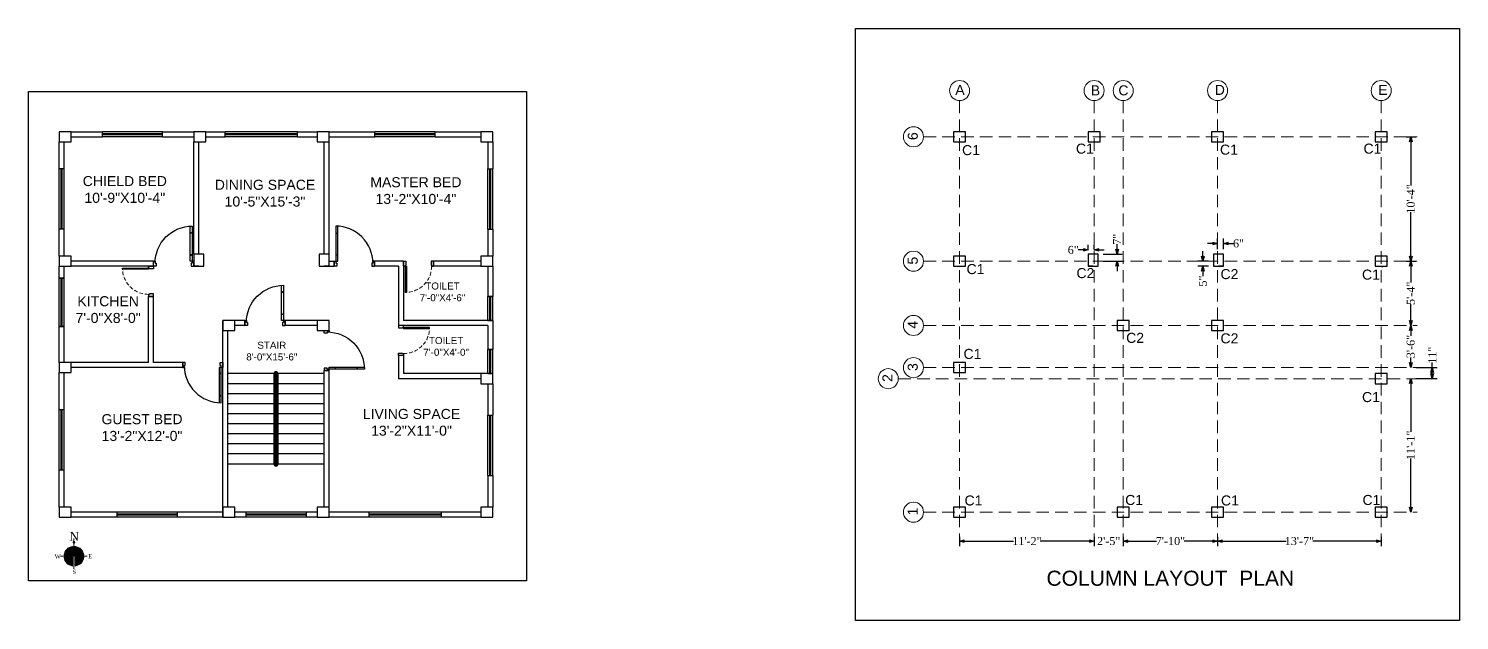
# Model space of a CAD drawing. Header units: inches. Extents: x -163735 to 106394, y -4543 to 35159.
# Drawn here: x -55865 to -54440, y 7186 to 7775 of the extents above; entities that cross this region are included whole.
import ezdxf
from ezdxf.enums import TextEntityAlignment as Align

# ---------------------------------------------------------------- set-up
doc = ezdxf.new("R2010")
doc.units = ezdxf.units.IN
doc.header["$MEASUREMENT"] = 0
doc.linetypes.add('DASHED2', pattern=[0.375, 0.25, -0.125])
doc.linetypes.add('HIDDEN', pattern=[0.375, 0.25, -0.125])
for name, color, linetype, lineweight in [('A-illustr-FURNITURE', 34, 'Continuous', 0), ('COLUM', 1, 'Continuous', 0), ('NORTH_DER', 7, 'Continuous', 5), ('wall', 7, 'Continuous', 15), ('wall hatch', 7, 'Continuous', 9)]:
    doc.layers.add(name, color=color, linetype=linetype, lineweight=lineweight)
doc.layers.add('door', color=210, linetype='Continuous')
doc.styles.get("Standard").update_dxf_attribs({"font": 'times.ttf'})
doc.styles.add('style1', font='swissbo.ttf')
doc.styles.add('style4', font='times.ttf')
doc.dimstyles.new('FEET', dxfattribs={"dimtxt": 8, "dimasz": 5, "dimexe": 5, "dimexo": 5, "dimgap": 0.09, "dimtad": 0, "dimdec": 0, "dimzin": 0, "dimdsep": 46, "dimlunit": 4, "dimtxsty": 'Standard', "dimblk": 'OPEN30', "dimcen": 0.09, "dimadec": 0, "dimazin": 0, "dimtfac": 1, "dimtdec": 0, "dimtofl": 0, "dimtmove": 0, "dimatfit": 3, "dimfxl": 0.18, "dimtolj": 1, "dimtzin": 0, "dimarcsym": 0})

# ---------------------------------------------------------------- blocks, each defined once
blk = doc.blocks.new('Door-26')
at = {"layer": 'door'}
for points in [[(-4, 27.5), (-4, 28), (-5, 28), (-5, 30), (0, 30), (0, 27.5)], [(-5, 3), (-31, 3), (-31, 2), (-5, 2)], [(-4, 2.5), (-4, 2), (-5, 2), (-5, 0), (0, 0), (0, 2.5)]]:
    blk.add_lwpolyline(points, close=True, dxfattribs=at)
at = {"layer": 'door', "linetype": 'DASHED2', "lineweight": 9, "ltscale": 15}
blk.add_arc((-5, 2), 26, 90, 180, dxfattribs=at)
blk = doc.blocks.new('D540')
at = {"layer": 'door', "linetype": 'Continuous'}
for p, q in [((1.5, 33.4), (2.2, 33.4)), ((2.2, 33.4), (2.2, 32.9)), ((2.2, 32.9), (2.8, 32.9)), ((2.8, 32.9), (2.8, 33.4)), ((2.8, 33.4), (3.5, 33.4)), ((1.5, 10.8), (2.2, 10.8)), ((2.2, 11.3), (2.8, 11.3)), ((2.2, 10.8), (2.2, 11.3)), ((2.8, 11.3), (2.8, 10.8)), ((2.8, 10.8), (3.5, 10.8))]:
    blk.add_line(p, q, dxfattribs=at)
at = {"layer": 'door'}
blk.add_lwpolyline([(38.5, 3, 0.414214), (1.5, 40), (1.5, 5), (3.5, 5), (3.5, 39.9)], format="xyb", dxfattribs=at)
for points in [[(2.5, 3), (2.5, 0), (0, 0), (0, 5), (1.5, 5), (1.5, 3)], [(37.5, 3), (37.5, 0), (40, 0), (40, 5), (38.5, 5), (38.5, 3)]]:
    blk.add_lwpolyline(points, close=True, dxfattribs=at)
blk = doc.blocks.new('NORTH')
at = {"layer": 'NORTH_DER'}
h = blk.add_hatch(color=1, dxfattribs=at)
edge = h.paths.add_edge_path()
edge.add_line((-19110.7, 11.1), (-19110.7, -4.2))
edge.add_line((-19110.7, -4.2), (-19108.6, -4.2))
edge.add_line((-19108.6, -4.2), (-19108.6, 11.1))
edge.add_arc((-19109.7, -13), 24.1, 87.4875, 92.5125)
h = blk.add_hatch(color=1, dxfattribs=at)
h.paths.add_polyline_path([(-19109.7, -10.1), (-19102.7, -10.1), (-19108.6, -4.2), (-19109.7, -4.2)])
h.paths.add_polyline_path([(-19116.6, -10.1), (-19109.7, -10.1), (-19109.7, -4.2), (-19110.7, -4.2)])
for p, q in [((-19127.7, 1.6), (-19127.7, -8.7)), ((-19126, 3.8), (-19126, -8.7)), ((-19124.3, 5.5), (-19124.3, -8.7)), ((-19122.6, 6.9), (-19122.6, -8.7)), ((-19120.9, 8.1), (-19120.9, -8.7)), ((-19119.2, 9), (-19119.2, -8.7)), ((-19117.5, 9.7), (-19117.5, -7.6)), ((-19115.7, 10.3), (-19115.7, -5.9)), ((-19114, 10.7), (-19114, -4.2)), ((-19112.9, 10.9), (-19112.7, 10.9)), ((-19106.6, 10.9), (-19106.4, 10.9)), ((-19105.5, 10.7), (-19105.5, -4)), ((-19103.8, 10.3), (-19103.8, -5.7)), ((-19102.1, 9.8), (-19102.1, -7.4)), ((-19100.3, 9.1), (-19100.3, -8.7)), ((-19098.6, 8.2), (-19098.6, -8.7)), ((-19096.9, 7.1), (-19096.9, -8.7)), ((-19095.2, 5.7), (-19095.2, -8.7)), ((-19093.5, 4), (-19093.5, -8.7)), ((-19091.8, 1.9), (-19091.8, -8.7)), ((-19112.7, -12.8), (-19131.5, -12.8)), ((-19131.5, -12.8), (-19131.5, -12.8)), ((-19131.2, -6.5), (-19131.2, -8.7)), ((-19131.2, -12.8), (-19131.2, -15)), ((-19129.4, -1.3), (-19129.4, -8.7)), ((-19129.4, -12.8), (-19129.4, -20.2)), ((-19127.7, -12.8), (-19127.7, -23.2)), ((-19126, -12.8), (-19126, -25.3)), ((-19124.3, -12.8), (-19124.3, -27.1)), ((-19122.6, -12.8), (-19122.6, -28.5)), ((-19120.9, -12.8), (-19120.9, -29.6)), ((-19119.2, -12.8), (-19119.2, -30.5)), ((-19117.5, -12.8), (-19117.5, -31.2)), ((-19115.7, -12.8), (-19115.7, -31.8)), ((-19114, -12.8), (-19114, -32.2)), ((-19112.7, -32.5), (-19112.7, -12.8)), ((-19106.6, -12.8), (-19087.8, -12.8)), ((-19106.6, -32.5), (-19106.6, -12.8)), ((-19105.3, -12.8), (-19105.3, -32.2)), ((-19103.6, -12.8), (-19103.6, -31.8)), ((-19101.8, -12.8), (-19101.8, -31.2)), ((-19100.1, -12.8), (-19100.1, -30.5)), ((-19098.4, -12.8), (-19098.4, -29.6)), ((-19096.7, -12.8), (-19096.7, -28.5)), ((-19095, -12.8), (-19095, -27.1)), ((-19093.3, -12.8), (-19093.3, -25.3)), ((-19091.6, -12.8), (-19091.6, -23.2)), ((-19090.1, -0.9), (-19090.1, -8.7)), ((-19089.9, -12.8), (-19089.9, -20.2)), ((-19088.4, -5.6), (-19088.4, -8.7)), ((-19088.2, -12.8), (-19088.2, -15)), ((-19087.8, -12.8), (-19087.8, -12.8)), ((-19112.7, -32.5), (-19112.7, -32.5)), ((-19106.6, -32.5), (-19106.6, -32.5))]:
    blk.add_line(p, q, dxfattribs=at)
at = {"layer": 'NORTH_DER', "color": 1}
for p, q in [((-19110.7, -4.2), (-19116.6, -10.1)), ((-19102.7, -10.1), (-19116.6, -10.1)), ((-19108.6, -4.2), (-19102.7, -10.1))]:
    blk.add_line(p, q, dxfattribs=at)
at = {"layer": 'NORTH_DER'}
for points in [[(-19112.7, -2.8), (-19118.5, -8.7), (-19131.5, -8.7), (-19131.5, -8.7, -0.347379), (-19112.7, 10.9), (-19112.7, 10.9)], [(-19106.6, 10.9), (-19106.6, 10.9), (-19106.6, -2.8), (-19100.8, -8.7), (-19087.8, -8.7), (-19087.8, -8.7, 0.347379)]]:
    blk.add_lwpolyline(points, format="xyb", close=True, dxfattribs=at)
at = {"layer": 'NORTH_DER', "color": 1, "const_width": 2.96}
blk.add_lwpolyline([(-19111.1, 19.9, 1), (-19108.2, 19.9, 1)], format="xyb", close=True, dxfattribs=at)
at = {"layer": 'NORTH_DER', "color": 1}
blk.add_lwpolyline([(-19110.7, 11.1), (-19110.7, 11.1), (-19110.7, -4.2), (-19108.6, -4.2), (-19108.6, 11.1, 0.021929)], format="xyb", close=True, dxfattribs=at)
at = {"layer": 'NORTH_DER'}
for points in [[(-19109.7, 28.3), (-19109.7, -38.8)], [(-19139.2, -10.8), (-19080.6, -10.8)], [(-19120.6, -10.8), (-19131.6, -10.8)], [(-19105.2, -10.8), (-19098.7, -10.8)]]:
    blk.add_lwpolyline(points, dxfattribs=at)
for start, end in [(185.4231, 262.0478), (277.9522, 354.5769)]:
    blk.add_arc((-19109.7, -10.8), 21.9, start, end, dxfattribs=at)
at = {"layer": 'NORTH_DER', "style": 'style4'}
for s, height, p in [('N', 19.3, (-19109, 33.3)), ('W', 9.35, (-19145.4, -11.6)), ('E', 9.35, (-19073.5, -10.7)), ('S', 9.35, (-19108.9, -45.5))]:
    blk.add_text(s, height=height, dxfattribs=at).set_placement(p, align=Align.MIDDLE_CENTER)
blk = doc.blocks.new('_Open30')
at = {"color": 0, "linetype": 'ByBlock', "lineweight": -2}
for p, q in [((-1, 0.27), (0, 0)), ((0, 0), (-1, -0.27)), ((0, 0), (-1, 0))]:
    blk.add_line(p, q, dxfattribs=at)
blk = doc.blocks.new('*D428')
at = {"layer": 'Defpoints', "color": 0, "lineweight": 30}
for p in [(-54937.4, 7273.8), (-54803.4, 7273.8), (-54803.4, 7264.5)]:
    blk.add_point(p, dxfattribs=at)
at = {"layer": 'wall', "color": 0, "lineweight": -2}
for p, q in [((-54937.4, 7268.8), (-54937.4, 7259.5)), ((-54932.4, 7264.5), (-54883.7, 7264.5)), ((-54808.4, 7264.5), (-54857.1, 7264.5)), ((-54803.4, 7268.8), (-54803.4, 7259.5))]:
    blk.add_line(p, q, dxfattribs=at)
at = {"layer": 'wall', "color": 0, "lineweight": -2, "xscale": 5, "yscale": 5, "zscale": 5, "rotation": 180}
blk.add_blockref('_Open30', (-54937.4, 7264.5), dxfattribs=at)
at = {"layer": 'wall', "color": 0, "lineweight": -2, "xscale": 5, "yscale": 5, "zscale": 5}
blk.add_blockref('_Open30', (-54803.4, 7264.5), dxfattribs=at)
at = {"layer": 'wall', "color": 0, "lineweight": 25, "insert": (-54870.4, 7264.5), "char_height": 8, "attachment_point": 5}
blk.add_mtext('\\A1;11\'-2"', dxfattribs=at)
blk = doc.blocks.new('*D429')
at = {"layer": 'Defpoints', "color": 0, "lineweight": 30}
for p in [(-54803.4, 7273.8), (-54774.4, 7273.8), (-54774.4, 7264.5)]:
    blk.add_point(p, dxfattribs=at)
at = {"layer": 'wall', "color": 0, "lineweight": -2}
for p, q in [((-54808.4, 7264.5), (-54813.4, 7264.5)), ((-54803.4, 7268.8), (-54803.4, 7259.5)), ((-54774.4, 7268.8), (-54774.4, 7259.5)), ((-54769.4, 7264.5), (-54764.4, 7264.5))]:
    blk.add_line(p, q, dxfattribs=at)
at = {"layer": 'wall', "color": 0, "lineweight": -2, "xscale": 5, "yscale": 5, "zscale": 5}
blk.add_blockref('_Open30', (-54803.4, 7264.5), dxfattribs=at)
at = {"layer": 'wall', "color": 0, "lineweight": -2, "xscale": 5, "yscale": 5, "zscale": 5, "rotation": 180}
blk.add_blockref('_Open30', (-54774.4, 7264.5), dxfattribs=at)
at = {"layer": 'wall', "color": 0, "lineweight": 25, "insert": (-54788.9, 7264.5), "char_height": 8, "attachment_point": 5}
blk.add_mtext('\\A1;2\'-5"', dxfattribs=at)
blk = doc.blocks.new('*D430')
at = {"layer": 'Defpoints', "color": 0, "lineweight": 30}
for p in [(-54774.4, 7273.8), (-54680.4, 7273.8), (-54680.4, 7264.5)]:
    blk.add_point(p, dxfattribs=at)
at = {"layer": 'wall', "color": 0, "lineweight": -2}
for p, q in [((-54774.4, 7268.8), (-54774.4, 7259.5)), ((-54769.4, 7264.5), (-54741.2, 7264.5)), ((-54685.4, 7264.5), (-54713.6, 7264.5)), ((-54680.4, 7268.8), (-54680.4, 7259.5))]:
    blk.add_line(p, q, dxfattribs=at)
at = {"layer": 'wall', "color": 0, "lineweight": -2, "xscale": 5, "yscale": 5, "zscale": 5, "rotation": 180}
blk.add_blockref('_Open30', (-54774.4, 7264.5), dxfattribs=at)
at = {"layer": 'wall', "color": 0, "lineweight": -2, "xscale": 5, "yscale": 5, "zscale": 5}
blk.add_blockref('_Open30', (-54680.4, 7264.5), dxfattribs=at)
at = {"layer": 'wall', "color": 0, "lineweight": 25, "insert": (-54727.4, 7264.5), "char_height": 8, "attachment_point": 5}
blk.add_mtext('\\A1;7\'-10"', dxfattribs=at)
blk = doc.blocks.new('*D431')
at = {"layer": 'Defpoints', "color": 0, "lineweight": 30}
for p in [(-54680.4, 7273.8), (-54517.4, 7273.8), (-54517.4, 7264.5)]:
    blk.add_point(p, dxfattribs=at)
at = {"layer": 'wall', "color": 0, "lineweight": -2}
for p, q in [((-54680.4, 7268.8), (-54680.4, 7259.5)), ((-54675.4, 7264.5), (-54612.2, 7264.5)), ((-54522.4, 7264.5), (-54585.6, 7264.5)), ((-54517.4, 7268.8), (-54517.4, 7259.5))]:
    blk.add_line(p, q, dxfattribs=at)
at = {"layer": 'wall', "color": 0, "lineweight": -2, "xscale": 5, "yscale": 5, "zscale": 5, "rotation": 180}
blk.add_blockref('_Open30', (-54680.4, 7264.5), dxfattribs=at)
at = {"layer": 'wall', "color": 0, "lineweight": -2, "xscale": 5, "yscale": 5, "zscale": 5}
blk.add_blockref('_Open30', (-54517.4, 7264.5), dxfattribs=at)
at = {"layer": 'wall', "color": 0, "lineweight": 25, "insert": (-54598.9, 7264.5), "char_height": 8, "attachment_point": 5}
blk.add_mtext('\\A1;13\'-7"', dxfattribs=at)
blk = doc.blocks.new('*D432')
at = {"layer": 'Defpoints', "color": 0, "lineweight": 30}
for p in [(-54497.4, 7667.3), (-54497.4, 7543.3), (-54488, 7543.3)]:
    blk.add_point(p, dxfattribs=at)
at = {"layer": 'wall', "color": 0, "lineweight": -2}
for p, q in [((-54492.4, 7667.3), (-54483, 7667.3)), ((-54488, 7662.3), (-54488, 7618.6)), ((-54488, 7548.3), (-54488, 7592)), ((-54492.4, 7543.3), (-54483, 7543.3))]:
    blk.add_line(p, q, dxfattribs=at)
at = {"layer": 'wall', "color": 0, "lineweight": -2, "xscale": 5, "yscale": 5, "zscale": 5}
for p, rotation in [((-54488, 7667.3), 90), ((-54488, 7543.3), 270)]:
    blk.add_blockref('_Open30', p, dxfattribs=dict(at, rotation=rotation))
at = {"layer": 'wall', "color": 0, "lineweight": 25, "insert": (-54488, 7605.3), "char_height": 8, "attachment_point": 5, "rotation": 90}
blk.add_mtext('\\A1;10\'-4"', dxfattribs=at)
blk = doc.blocks.new('*D433')
at = {"layer": 'Defpoints', "color": 0, "lineweight": 30}
for p in [(-54497.4, 7543.3), (-54488, 7479.3), (-54488, 7479.3)]:
    blk.add_point(p, dxfattribs=at)
at = {"layer": 'wall', "color": 0, "lineweight": -2}
for p, q in [((-54492.4, 7543.3), (-54483, 7543.3)), ((-54488, 7538.3), (-54488, 7522)), ((-54488, 7484.3), (-54488, 7500.5))]:
    blk.add_line(p, q, dxfattribs=at)
at = {"layer": 'wall', "color": 0, "lineweight": -2, "xscale": 5, "yscale": 5, "zscale": 5}
for p, rotation in [((-54488, 7543.3), 90), ((-54488, 7479.3), 270)]:
    blk.add_blockref('_Open30', p, dxfattribs=dict(at, rotation=rotation))
at = {"layer": 'wall', "color": 0, "lineweight": 25, "insert": (-54488, 7511.3), "char_height": 8, "attachment_point": 5, "rotation": 90}
blk.add_mtext('\\A1;5\'-4"', dxfattribs=at)
blk = doc.blocks.new('*D434')
at = {"layer": 'Defpoints', "color": 0, "lineweight": 30}
for p in [(-54488, 7479.3), (-54488, 7437.3), (-54488, 7437.3)]:
    blk.add_point(p, dxfattribs=at)
at = {"layer": 'wall', "color": 0, "lineweight": -2}
for p, q in [((-54488, 7474.3), (-54488, 7469.1)), ((-54488, 7442.3), (-54488, 7447.5))]:
    blk.add_line(p, q, dxfattribs=at)
at = {"layer": 'wall', "color": 0, "lineweight": -2, "xscale": 5, "yscale": 5, "zscale": 5}
for p, rotation in [((-54488, 7479.3), 90), ((-54488, 7437.3), 270)]:
    blk.add_blockref('_Open30', p, dxfattribs=dict(at, rotation=rotation))
at = {"layer": 'wall', "color": 0, "lineweight": 25, "insert": (-54488, 7458.3), "char_height": 8, "attachment_point": 5, "rotation": 90}
blk.add_mtext('\\A1;3\'-6"', dxfattribs=at)
blk = doc.blocks.new('*D435')
at = {"layer": 'Defpoints', "color": 0, "lineweight": 30}
for p in [(-54488, 7426.5), (-54488, 7293.3), (-54488, 7293.3)]:
    blk.add_point(p, dxfattribs=at)
at = {"layer": 'wall', "color": 0, "lineweight": -2}
for p, q in [((-54488, 7421.5), (-54488, 7373.2)), ((-54488, 7298.3), (-54488, 7346.6))]:
    blk.add_line(p, q, dxfattribs=at)
at = {"layer": 'wall', "color": 0, "lineweight": -2, "xscale": 5, "yscale": 5, "zscale": 5}
for p, rotation in [((-54488, 7426.5), 90), ((-54488, 7293.3), 270)]:
    blk.add_blockref('_Open30', p, dxfattribs=dict(at, rotation=rotation))
at = {"layer": 'wall', "color": 0, "lineweight": 25, "insert": (-54488, 7359.9), "char_height": 8, "attachment_point": 5, "rotation": 90}
blk.add_mtext('\\A1;11\'-1"', dxfattribs=at)
blk = doc.blocks.new('*D436')
at = {"layer": 'Defpoints', "color": 0, "lineweight": 30}
for p in [(-54488, 7437.3), (-54466.5, 7437.3), (-54487.9, 7426.3)]:
    blk.add_point(p, dxfattribs=at)
at = {"layer": 'wall', "color": 0, "lineweight": -2}
for p, q in [((-54466.5, 7437.3), (-54466.5, 7442.3)), ((-54483, 7437.3), (-54461.5, 7437.3)), ((-54466.5, 7431.3), (-54466.5, 7432.3)), ((-54482.9, 7426.3), (-54461.5, 7426.3))]:
    blk.add_line(p, q, dxfattribs=at)
at = {"layer": 'wall', "color": 0, "lineweight": -2, "xscale": 5, "yscale": 5, "zscale": 5}
for p, rotation in [((-54466.5, 7437.3), 90), ((-54466.5, 7426.3), 270)]:
    blk.add_blockref('_Open30', p, dxfattribs=dict(at, rotation=rotation))
at = {"layer": 'wall', "color": 0, "lineweight": 25, "insert": (-54466.5, 7449.6), "char_height": 8, "attachment_point": 5, "rotation": 90}
blk.add_mtext('\\A1;11"', dxfattribs=at)
blk = doc.blocks.new('*D437')
at = {"layer": 'Defpoints', "color": 0, "lineweight": 30}
for p in [(-54809.4, 7554.5), (-54809.4, 7550.3), (-54803.4, 7550.3)]:
    blk.add_point(p, dxfattribs=at)
at = {"layer": 'wall', "color": 0, "lineweight": -2}
for p, q in [((-54809.4, 7555.3), (-54809.4, 7559.5)), ((-54803.4, 7555.3), (-54803.4, 7559.5)), ((-54814.4, 7554.5), (-54819.4, 7554.5)), ((-54798.4, 7554.5), (-54793.4, 7554.5))]:
    blk.add_line(p, q, dxfattribs=at)
at = {"layer": 'wall', "color": 0, "lineweight": -2, "xscale": 5, "yscale": 5, "zscale": 5}
blk.add_blockref('_Open30', (-54809.4, 7554.5), dxfattribs=at)
at = {"layer": 'wall', "color": 0, "lineweight": -2, "xscale": 5, "yscale": 5, "zscale": 5, "rotation": 180}
blk.add_blockref('_Open30', (-54803.4, 7554.5), dxfattribs=at)
at = {"layer": 'wall', "color": 0, "lineweight": 25, "insert": (-54824.2, 7554.5), "char_height": 8, "attachment_point": 5}
blk.add_mtext('\\A1;6"', dxfattribs=at)
blk = doc.blocks.new('*D438')
at = {"layer": 'Defpoints', "color": 0, "lineweight": 30}
for p in [(-54799.4, 7550.3), (-54799.4, 7543.3), (-54780.5, 7550.3)]:
    blk.add_point(p, dxfattribs=at)
at = {"layer": 'wall', "color": 0, "lineweight": -2}
for p, q in [((-54780.5, 7555.3), (-54780.5, 7560.3)), ((-54794.4, 7550.3), (-54775.5, 7550.3)), ((-54794.4, 7543.3), (-54775.5, 7543.3)), ((-54780.5, 7538.3), (-54780.5, 7533.3))]:
    blk.add_line(p, q, dxfattribs=at)
at = {"layer": 'wall', "color": 0, "lineweight": -2, "xscale": 5, "yscale": 5, "zscale": 5}
for p, rotation in [((-54780.5, 7550.3), 270), ((-54780.5, 7543.3), 90)]:
    blk.add_blockref('_Open30', p, dxfattribs=dict(at, rotation=rotation))
at = {"layer": 'wall', "color": 0, "lineweight": 25, "insert": (-54780.5, 7565.1), "char_height": 8, "attachment_point": 5, "rotation": 90}
blk.add_mtext('\\A1;7"', dxfattribs=at)
blk = doc.blocks.new('*D439')
at = {"layer": 'Defpoints', "color": 0, "lineweight": 30}
for p in [(-54674.4, 7561), (-54680.4, 7550.3), (-54674.4, 7550.3)]:
    blk.add_point(p, dxfattribs=at)
at = {"layer": 'wall', "color": 0, "lineweight": -2}
for p, q in [((-54685.4, 7561), (-54690.4, 7561)), ((-54680.4, 7555.3), (-54680.4, 7566)), ((-54674.4, 7555.3), (-54674.4, 7566)), ((-54669.4, 7561), (-54664.4, 7561))]:
    blk.add_line(p, q, dxfattribs=at)
at = {"layer": 'wall', "color": 0, "lineweight": -2, "xscale": 5, "yscale": 5, "zscale": 5}
blk.add_blockref('_Open30', (-54680.4, 7561), dxfattribs=at)
at = {"layer": 'wall', "color": 0, "lineweight": -2, "xscale": 5, "yscale": 5, "zscale": 5, "rotation": 180}
blk.add_blockref('_Open30', (-54674.4, 7561), dxfattribs=at)
at = {"layer": 'wall', "color": 0, "lineweight": 30, "insert": (-54659.6, 7561), "char_height": 8, "attachment_point": 5}
blk.add_mtext('\\A1;6"', dxfattribs=at)
blk = doc.blocks.new('*D440')
at = {"layer": 'Defpoints', "color": 0, "lineweight": 30}
for p in [(-54684.4, 7543.3), (-54695, 7538.3), (-54684.4, 7538.3)]:
    blk.add_point(p, dxfattribs=at)
at = {"layer": 'wall', "color": 0, "lineweight": -2}
for p, q in [((-54689.4, 7543.3), (-54700, 7543.3)), ((-54695, 7548.3), (-54695, 7553.3)), ((-54689.4, 7538.3), (-54700, 7538.3)), ((-54695, 7533.3), (-54695, 7528.3))]:
    blk.add_line(p, q, dxfattribs=at)
at = {"layer": 'wall', "color": 0, "lineweight": -2, "xscale": 5, "yscale": 5, "zscale": 5}
for p, rotation in [((-54695, 7543.3), 270), ((-54695, 7538.3), 90)]:
    blk.add_blockref('_Open30', p, dxfattribs=dict(at, rotation=rotation))
at = {"layer": 'wall', "color": 0, "lineweight": 30, "insert": (-54695, 7523.5), "char_height": 8, "attachment_point": 5, "rotation": 90}
blk.add_mtext('\\A1;5"', dxfattribs=at)

msp = doc.modelspace()

# ---------------------------------------------------------------- linework, layer by layer
for p, q in [((-55822.51, 7672.28), (-55791.51, 7672.28)), ((-55791.51, 7667.28), (-55791.51, 7672.28)), ((-55731.51, 7672.28), (-55700.51, 7672.28)), ((-55731.51, 7667.28), (-55731.51, 7672.28)), ((-55688.51, 7672.28), (-55669.01, 7672.28)), ((-55669.01, 7667.28), (-55669.01, 7672.28)), ((-55597.01, 7672.28), (-55577.51, 7672.28)), ((-55597.01, 7667.28), (-55597.01, 7672.28)), ((-55565.51, 7672.28), (-55520.01, 7672.28)), ((-55520.01, 7667.28), (-55520.01, 7672.28)), ((-55460.01, 7672.28), (-55414.51, 7672.28)), ((-55460.01, 7667.28), (-55460.01, 7672.28)), ((-55834.51, 7635.28), (-55834.51, 7662.28)), ((-55829.51, 7635.28), (-55829.51, 7662.28)), ((-55822.51, 7667.28), (-55791.51, 7667.28)), ((-55731.51, 7667.28), (-55700.51, 7667.28)), ((-55700.51, 7550.28), (-55700.51, 7662.28)), ((-55695.51, 7550.28), (-55695.51, 7662.28)), ((-55688.51, 7667.28), (-55669.01, 7667.28)), ((-55597.01, 7667.28), (-55577.51, 7667.28)), ((-55570.51, 7550.28), (-55570.51, 7662.28)), ((-55565.51, 7667.28), (-55520.01, 7667.28)), ((-55565.51, 7550.28), (-55565.51, 7662.28)), ((-55460.01, 7667.28), (-55414.51, 7667.28)), ((-55407.51, 7662.28), (-55407.51, 7635.28)), ((-55407.51, 7662.28), (-55407.51, 7635.28)), ((-55407.51, 7662.28), (-55407.51, 7635.28)), ((-55402.51, 7662.28), (-55402.51, 7635.28)), ((-55829.51, 7635.28), (-55834.51, 7635.28)), ((-55407.51, 7635.28), (-55402.51, 7635.28)), ((-55834.51, 7548.28), (-55834.51, 7575.28)), ((-55829.51, 7575.28), (-55834.51, 7575.28)), ((-55829.51, 7548.28), (-55829.51, 7575.28)), ((-55407.51, 7575.28), (-55407.51, 7548.28)), ((-55407.51, 7575.28), (-55407.51, 7548.28)), ((-55407.51, 7575.28), (-55407.51, 7548.28)), ((-55407.51, 7575.28), (-55402.51, 7575.28)), ((-55402.51, 7575.28), (-55402.51, 7548.28)), ((-55740.51, 7543.28), (-55822.51, 7543.28)), ((-55740.51, 7538.28), (-55740.51, 7543.28)), ((-55565.51, 7543.28), (-55560.51, 7543.28)), ((-55560.51, 7543.28), (-55560.51, 7538.28)), ((-55491.51, 7543.28), (-55520.57, 7543.28)), ((-55520.51, 7543.28), (-55520.51, 7538.28)), ((-55491.51, 7543.28), (-55491.51, 7484.28)), ((-55414.51, 7543.28), (-55461.51, 7543.28)), ((-55461.51, 7543.28), (-55461.51, 7538.28)), ((-55834.51, 7526.28), (-55834.51, 7538.28)), ((-55829.51, 7526.28), (-55829.51, 7538.28)), ((-55740.51, 7538.28), (-55822.51, 7538.28)), ((-55695.51, 7538.28), (-55700.51, 7538.28)), ((-55565.51, 7538.28), (-55570.51, 7538.28)), ((-55565.51, 7538.28), (-55560.51, 7538.28)), ((-55496.51, 7538.28), (-55520.51, 7538.28)), ((-55496.51, 7538.28), (-55496.51, 7479.28)), ((-55414.51, 7538.28), (-55461.51, 7538.28)), ((-55407.51, 7538.28), (-55407.51, 7537.28)), ((-55407.51, 7538.28), (-55407.51, 7508.28)), ((-55407.51, 7538.28), (-55407.51, 7537.28)), ((-55407.51, 7538.28), (-55407.51, 7508.28)), ((-55407.51, 7538.28), (-55407.51, 7537.28)), ((-55407.51, 7538.28), (-55407.51, 7508.28)), ((-55402.51, 7538.28), (-55402.51, 7508.28)), ((-54804.42, 7538.28), (-54809.42, 7538.28)), ((-54674.42, 7538.28), (-54679.42, 7538.28)), ((-54516.42, 7538.28), (-54516.42, 7537.28)), ((-54516.42, 7538.28), (-54516.42, 7537.28)), ((-54516.42, 7538.28), (-54516.42, 7537.28)), ((-55829.51, 7526.28), (-55834.51, 7526.28)), ((-55740.51, 7508.28), (-55745.51, 7508.28)), ((-55745.51, 7442.28), (-55745.51, 7508.28)), ((-55740.51, 7442.28), (-55740.51, 7508.28)), ((-55402.51, 7508.28), (-55407.51, 7508.28)), ((-55671.51, 7288.28), (-55671.51, 7484.28)), ((-55649.51, 7484.28), (-55659.51, 7484.28)), ((-55649.51, 7484.28), (-55649.51, 7479.28)), ((-55577.51, 7484.28), (-55609.51, 7484.28)), ((-55609.51, 7484.28), (-55609.51, 7479.28)), ((-55565.51, 7479.28), (-55565.51, 7484.28)), ((-55402.51, 7484.28), (-55491.51, 7484.28)), ((-55402.51, 7484.28), (-55402.51, 7455.28)), ((-54674.42, 7479.28), (-54674.42, 7484.28)), ((-55834.51, 7442.28), (-55834.51, 7478.28)), ((-55829.51, 7478.28), (-55834.51, 7478.28)), ((-55829.51, 7442.28), (-55829.51, 7478.28)), ((-55666.51, 7298.28), (-55666.51, 7474.28)), ((-55649.51, 7479.28), (-55659.51, 7479.28)), ((-55577.51, 7479.28), (-55609.51, 7479.28)), ((-55407.51, 7479.28), (-55496.51, 7479.28)), ((-55407.51, 7479.28), (-55407.51, 7455.28)), ((-55407.51, 7479.28), (-55407.51, 7455.28)), ((-55745.51, 7442.28), (-55822.51, 7442.28)), ((-55711.51, 7442.28), (-55740.51, 7442.28)), ((-55711.51, 7437.28), (-55711.51, 7442.28)), ((-55491.51, 7449.28), (-55496.51, 7449.28)), ((-55496.51, 7449.28), (-55496.51, 7426.28)), ((-55491.51, 7449.28), (-55491.51, 7431.28)), ((-55402.51, 7455.28), (-55407.51, 7455.28)), ((-55834.51, 7395.28), (-55834.51, 7432.28)), ((-55829.51, 7395.28), (-55829.51, 7432.28)), ((-55711.51, 7437.28), (-55822.51, 7437.28)), ((-55620.59, 7431.28), (-55666.51, 7431.28)), ((-55570.51, 7431.28), (-55616.59, 7431.28)), ((-55565.51, 7434.28), (-55570.51, 7434.28)), ((-55570.51, 7298.28), (-55570.51, 7434.28)), ((-55565.51, 7298.28), (-55565.51, 7434.28)), ((-55414.51, 7431.28), (-55491.51, 7431.28)), ((-55620.59, 7421.28), (-55666.51, 7421.28)), ((-55570.51, 7421.28), (-55616.59, 7421.28)), ((-55414.51, 7426.28), (-55496.51, 7426.28)), ((-55407.51, 7421.28), (-55407.51, 7389.78)), ((-55402.51, 7421.28), (-55402.51, 7389.78)), ((-55620.59, 7411.28), (-55666.51, 7411.28)), ((-55620.59, 7401.28), (-55666.51, 7401.28)), ((-55570.51, 7411.28), (-55616.59, 7411.28)), ((-55570.51, 7401.28), (-55616.59, 7401.28)), ((-55829.51, 7395.28), (-55834.51, 7395.28)), ((-55620.59, 7391.28), (-55666.51, 7391.28)), ((-55570.51, 7391.28), (-55616.59, 7391.28)), ((-55407.51, 7389.78), (-55402.51, 7389.78)), ((-55620.59, 7381.28), (-55666.51, 7381.28)), ((-55620.59, 7371.28), (-55666.51, 7371.28)), ((-55570.51, 7381.28), (-55616.59, 7381.28)), ((-55570.51, 7371.28), (-55616.59, 7371.28)), ((-55620.59, 7361.28), (-55666.51, 7361.28)), ((-55570.51, 7361.28), (-55616.59, 7361.28)), ((-55620.59, 7351.28), (-55666.51, 7351.28)), ((-55570.51, 7351.28), (-55616.59, 7351.28)), ((-55834.51, 7298.28), (-55834.51, 7335.28)), ((-55829.51, 7335.28), (-55834.51, 7335.28)), ((-55829.51, 7298.28), (-55829.51, 7335.28)), ((-55620.59, 7341.28), (-55666.51, 7341.28)), ((-55570.51, 7341.28), (-55616.59, 7341.28)), ((-55407.51, 7329.78), (-55407.51, 7298.28)), ((-55407.51, 7329.78), (-55402.51, 7329.78)), ((-55402.51, 7329.78), (-55402.51, 7298.28)), ((-55777.01, 7293.28), (-55822.51, 7293.28)), ((-55777.01, 7288.28), (-55822.51, 7288.28)), ((-55777.01, 7293.28), (-55777.01, 7288.28)), ((-55671.51, 7293.28), (-55717.01, 7293.28)), ((-55717.01, 7293.28), (-55717.01, 7288.28)), ((-55671.51, 7288.28), (-55717.01, 7288.28)), ((-55648.51, 7293.28), (-55659.51, 7293.28)), ((-55648.51, 7288.28), (-55659.51, 7288.28)), ((-55648.51, 7293.28), (-55648.51, 7288.28)), ((-55577.51, 7293.28), (-55588.51, 7293.28)), ((-55588.51, 7293.28), (-55588.51, 7288.28)), ((-55577.51, 7288.28), (-55588.51, 7288.28)), ((-55526.01, 7293.28), (-55565.51, 7293.28)), ((-55526.01, 7288.28), (-55565.51, 7288.28)), ((-55526.01, 7293.28), (-55526.01, 7288.28)), ((-55414.51, 7293.28), (-55454.01, 7293.28)), ((-55454.01, 7293.28), (-55454.01, 7288.28)), ((-55414.51, 7288.28), (-55454.01, 7288.28))]:
    msp.add_line(p, q)
at = {"color": 5}
for p, q in [((-55731.51, 7672.28), (-55791.51, 7672.28)), ((-55731.51, 7670.28), (-55791.51, 7670.28)), ((-55731.51, 7669.28), (-55791.51, 7669.28)), ((-55597.01, 7672.28), (-55669.01, 7672.28)), ((-55597.01, 7670.28), (-55669.01, 7670.28)), ((-55597.01, 7669.28), (-55669.01, 7669.28)), ((-55460.01, 7672.28), (-55520.01, 7672.28)), ((-55460.01, 7670.28), (-55520.01, 7670.28)), ((-55460.01, 7669.28), (-55520.01, 7669.28)), ((-55731.51, 7667.28), (-55791.51, 7667.28)), ((-55597.01, 7667.28), (-55669.01, 7667.28)), ((-55460.01, 7667.28), (-55520.01, 7667.28)), ((-55834.51, 7575.28), (-55834.51, 7635.28)), ((-55832.51, 7575.28), (-55832.51, 7635.28)), ((-55831.51, 7575.28), (-55831.51, 7635.28)), ((-55829.51, 7575.28), (-55829.51, 7635.28)), ((-55407.51, 7575.28), (-55407.51, 7635.28)), ((-55405.51, 7575.28), (-55405.51, 7635.28)), ((-55404.51, 7575.28), (-55404.51, 7635.28)), ((-55402.51, 7575.28), (-55402.51, 7635.28)), ((-55834.51, 7478.28), (-55834.51, 7526.28)), ((-55834.51, 7526.28), (-55829.51, 7526.28)), ((-55832.51, 7478.28), (-55832.51, 7526.28)), ((-55831.51, 7478.28), (-55831.51, 7526.28)), ((-55829.51, 7478.28), (-55829.51, 7526.28)), ((-55407.51, 7484.28), (-55407.51, 7508.28)), ((-55407.51, 7508.28), (-55402.51, 7508.28)), ((-55405.51, 7484.28), (-55405.51, 7508.28)), ((-55404.51, 7484.28), (-55404.51, 7508.28)), ((-55402.51, 7484.28), (-55402.51, 7508.28)), ((-55407.51, 7484.28), (-55402.51, 7484.28)), ((-55834.51, 7478.28), (-55829.51, 7478.28)), ((-55407.51, 7431.28), (-55407.51, 7455.28)), ((-55407.51, 7455.28), (-55402.51, 7455.28)), ((-55405.51, 7431.28), (-55405.51, 7455.28)), ((-55404.51, 7431.28), (-55404.51, 7455.28)), ((-55402.51, 7431.28), (-55402.51, 7455.28)), ((-55407.51, 7431.28), (-55402.51, 7431.28)), ((-55834.51, 7335.28), (-55834.51, 7395.28)), ((-55832.51, 7335.28), (-55832.51, 7395.28)), ((-55831.51, 7335.28), (-55831.51, 7395.28)), ((-55829.51, 7335.28), (-55829.51, 7395.28)), ((-55407.51, 7329.78), (-55407.51, 7389.78)), ((-55405.51, 7329.78), (-55405.51, 7389.78)), ((-55404.51, 7329.78), (-55404.51, 7389.78)), ((-55402.51, 7329.78), (-55402.51, 7389.78)), ((-55717.01, 7293.28), (-55777.01, 7293.28)), ((-55717.01, 7291.28), (-55777.01, 7291.28)), ((-55717.01, 7290.28), (-55777.01, 7290.28)), ((-55717.01, 7288.28), (-55777.01, 7288.28)), ((-55588.51, 7293.28), (-55648.51, 7293.28)), ((-55588.51, 7291.28), (-55648.51, 7291.28)), ((-55588.51, 7290.28), (-55648.51, 7290.28)), ((-55588.51, 7288.28), (-55648.51, 7288.28)), ((-55454.01, 7293.28), (-55526.01, 7293.28)), ((-55454.01, 7291.28), (-55526.01, 7291.28)), ((-55454.01, 7290.28), (-55526.01, 7290.28)), ((-55454.01, 7288.28), (-55526.01, 7288.28))]:
    msp.add_line(p, q, dxfattribs=at)
at = {"color": 1}
for p, q in [((-55620.59, 7431.28), (-55620.59, 7341.28)), ((-55619.59, 7431.25), (-55619.59, 7341.28)), ((-55618.59, 7432.19), (-55618.59, 7340.28)), ((-55617.59, 7431.25), (-55617.59, 7341.28)), ((-55616.59, 7431.28), (-55616.59, 7341.28))]:
    msp.add_line(p, q, dxfattribs=at)
msp.add_lwpolyline([(-55865, 7712.21), (-55369.11, 7712.21), (-55369.11, 7225), (-55865, 7225)], close=True)
for points in [[(-55834.51, 7662.28), (-55822.51, 7662.28), (-55822.51, 7672.28), (-55834.51, 7672.28)], [(-55700.51, 7662.28), (-55688.51, 7662.28), (-55688.51, 7672.28), (-55700.51, 7672.28)], [(-55577.51, 7662.28), (-55565.51, 7662.28), (-55565.51, 7672.28), (-55577.51, 7672.28)], [(-55414.51, 7662.28), (-55402.51, 7662.28), (-55402.51, 7672.28), (-55414.51, 7672.28)], [(-54943.42, 7662.28), (-54931.42, 7662.28), (-54931.42, 7672.28), (-54943.42, 7672.28)], [(-54809.42, 7662.28), (-54797.42, 7662.28), (-54797.42, 7672.28), (-54809.42, 7672.28)], [(-54686.42, 7662.28), (-54674.42, 7662.28), (-54674.42, 7672.28), (-54686.42, 7672.28)], [(-54523.42, 7662.28), (-54511.42, 7662.28), (-54511.42, 7672.28), (-54523.42, 7672.28)], [(-55834.51, 7538.28), (-55822.51, 7538.28), (-55822.51, 7548.28), (-55834.51, 7548.28)], [(-55700.51, 7550.28), (-55700.51, 7538.28), (-55690.51, 7538.28), (-55690.51, 7550.28)], [(-55575.51, 7550.28), (-55575.51, 7538.28), (-55565.51, 7538.28), (-55565.51, 7550.28)], [(-55414.51, 7538.28), (-55402.51, 7538.28), (-55402.51, 7548.28), (-55414.51, 7548.28)], [(-54943.42, 7538.28), (-54931.42, 7538.28), (-54931.42, 7548.28), (-54943.42, 7548.28)], [(-54809.42, 7550.28), (-54809.42, 7538.28), (-54799.42, 7538.28), (-54799.42, 7550.28)], [(-54684.42, 7550.28), (-54684.42, 7538.28), (-54674.42, 7538.28), (-54674.42, 7550.28)], [(-54523.42, 7538.28), (-54511.42, 7538.28), (-54511.42, 7548.28), (-54523.42, 7548.28)], [(-55671.51, 7474.28), (-55659.51, 7474.28), (-55659.51, 7484.28), (-55671.51, 7484.28)], [(-55577.51, 7474.28), (-55565.51, 7474.28), (-55565.51, 7484.28), (-55577.51, 7484.28)], [(-54780.42, 7474.28), (-54768.42, 7474.28), (-54768.42, 7484.28), (-54780.42, 7484.28)], [(-54686.42, 7474.28), (-54674.42, 7474.28), (-54674.42, 7484.28), (-54686.42, 7484.28)], [(-55834.51, 7432.28), (-55822.51, 7432.28), (-55822.51, 7442.28), (-55834.51, 7442.28)], [(-54943.42, 7432.28), (-54931.42, 7432.28), (-54931.42, 7442.28), (-54943.42, 7442.28)], [(-55414.51, 7421.28), (-55402.51, 7421.28), (-55402.51, 7431.28), (-55414.51, 7431.28)], [(-54523.42, 7421.28), (-54511.42, 7421.28), (-54511.42, 7431.28), (-54523.42, 7431.28)], [(-55834.51, 7288.28), (-55822.51, 7288.28), (-55822.51, 7298.28), (-55834.51, 7298.28)], [(-55671.51, 7288.28), (-55659.51, 7288.28), (-55659.51, 7298.28), (-55671.51, 7298.28)], [(-55577.51, 7288.28), (-55565.51, 7288.28), (-55565.51, 7298.28), (-55577.51, 7298.28)], [(-55414.51, 7288.28), (-55402.51, 7288.28), (-55402.51, 7298.28), (-55414.51, 7298.28)], [(-54943.42, 7288.28), (-54931.42, 7288.28), (-54931.42, 7298.28), (-54943.42, 7298.28)], [(-54780.42, 7288.28), (-54768.42, 7288.28), (-54768.42, 7298.28), (-54780.42, 7298.28)], [(-54686.42, 7288.28), (-54674.42, 7288.28), (-54674.42, 7298.28), (-54686.42, 7298.28)], [(-54523.42, 7288.28), (-54511.42, 7288.28), (-54511.42, 7298.28), (-54523.42, 7298.28)]]:
    msp.add_lwpolyline(points, close=True, dxfattribs=at)
for centre, radius, start, end in [((-55618.59, 7431.19), 2, 357.41226, 177.41226), ((-55618.59, 7431.19), 1, 357.41226, 177.41226), ((-55618.59, 7341.28), 2, 180, 0), ((-55618.59, 7341.28), 1, 180, 0)]:
    msp.add_arc(centre, radius, start, end, dxfattribs=at)
at = {"layer": 'wall', "color": 4, "linetype": 'HIDDEN', "ltscale": 50}
for p, q in [((-54937.42, 7703.28), (-54937.42, 7257.28)), ((-54803.42, 7703.28), (-54803.42, 7257.28)), ((-54774.42, 7703.28), (-54774.42, 7257.28)), ((-54680.42, 7703.28), (-54680.42, 7257.28)), ((-54517.42, 7703.28), (-54517.42, 7257.28)), ((-54973.42, 7667.28), (-54481.42, 7667.28)), ((-54973.42, 7543.28), (-54481.42, 7543.28)), ((-54973.42, 7479.28), (-54481.42, 7479.28)), ((-54973.42, 7437.28), (-54481.42, 7437.28)), ((-54998.5, 7426.28), (-54475.42, 7426.28)), ((-54973.42, 7293.28), (-54481.42, 7293.28))]:
    msp.add_line(p, q, dxfattribs=at)
at = {"layer": 'wall', "lineweight": 30}
msp.add_lwpolyline([(-55041, 7775), (-54439.5, 7775), (-54439.5, 7185.5), (-55041, 7185.5)], close=True, dxfattribs=at)
at = {"layer": 'wall', "color": 0, "linetype": 'ByBlock'}
for centre in [(-54937.42, 7713.28), (-54803.42, 7713.28), (-54774.42, 7713.28), (-54680.42, 7713.28), (-54517.42, 7713.28), (-54983.42, 7667.28), (-54983.42, 7543.28), (-54983.42, 7479.28), (-54983.42, 7437.28), (-55008.5, 7426.28), (-54983.42, 7293.28)]:
    msp.add_circle(centre, 10, dxfattribs=at)

# ---------------------------------------------------------------- block references
at = {"layer": 'NORTH_DER', "lineweight": 70, "xscale": 0.4499999999970896, "yscale": 0.4499999999998181, "zscale": 0.45}
msp.add_blockref('NORTH', (-47220.53, 7254.29), dxfattribs=at)
at = {"layer": 'wall hatch', "color": 3, "lineweight": 25, "ltscale": 8, "xscale": -1}
for p in [(-55700.51, 7538.28), (-55609.51, 7479.28)]:
    msp.add_blockref('D540', p, dxfattribs=at)
at = {"layer": 'wall hatch', "color": 3, "lineweight": 25, "ltscale": 8}
msp.add_blockref('D540', (-55560.51, 7538.28), dxfattribs=at)
at = {"layer": 'wall hatch', "color": 3, "lineweight": 25, "ltscale": 8, "xscale": -1}
for name, p, rotation in [('Door-26', (-55491.51, 7543.28), 270), ('Door-26', (-55740.51, 7538.28), 180), ('D540', (-55570.51, 7434.28), 270)]:
    msp.add_blockref(name, p, dxfattribs=dict(at, rotation=rotation))
at = {"layer": 'wall hatch', "color": 3, "lineweight": 25, "ltscale": 8, "rotation": 180}
for name, p in [('Door-26', (-55496.51, 7479.28)), ('D540', (-55671.51, 7442.28))]:
    msp.add_blockref(name, p, dxfattribs=at)

# ---------------------------------------------------------------- texts
at = {"layer": 'A-illustr-FURNITURE', "color": 0, "linetype": 'ByBlock', "lineweight": 30, "insert": (-54727.5, 7235), "char_height": 15, "width": 374.2343, "attachment_point": 2}
msp.add_mtext('{\\fArial|b0|i0|c0|p34;\\C4;COLUMN LAYOUT  PLAN}', dxfattribs=at)
at = {"layer": 'COLUM', "color": 5, "width": 99.3021, "attachment_point": 2}
for s, insert, char_height in [('{\\fArial|b0|i0|c0|p34;\\C0;CHIELD BED\\P10\'-9"X10\'-4"}', (-55769.15, 7628.12), 10), ('{\\fArial|b0|i0|c0|p34;\\C0;MASTER BED\\P13\'-2"X10\'-4"}', (-55479.13, 7626.99), 10), ('{\\fArial|b0|i0|c0|p34;\\C0;DINING SPACE\\P10\'-5"X15\'-3"}', (-55629.48, 7624.43), 10), ('{\\fArial|b0|i0|c0|p34;\\C256;TOILET\\P7\'-0"X4\'-6"}', (-55452.65, 7522.1), 7), ('{\\fArial|b0|i0|c0|p34;\\C0;KITCHEN 7\'-0"X8\'-0"}', (-55785.78, 7508.45), 10), ('{\\fArial|b0|i0|c0|p34;\\C256;STAIR\\P8\'-0"X15\'-6"}', (-55622.68, 7463.1), 7), ('{\\fArial|b0|i0|c0|p34;\\C256;TOILET\\P7\'-0"X4\'-0"}', (-55449.01, 7467.76), 7), ('{\\fArial|b0|i0|c0|p34;\\C0;GUEST BED\\P13\'-2"X12\'-0"}', (-55752.01, 7390.93), 10), ('{\\fArial|b0|i0|c0|p34;\\C0;LIVING SPACE\\P13\'-2"X11\'-0"}', (-55483.53, 7396.15), 10)]:
    msp.add_mtext(s, dxfattribs=dict(at, insert=insert, char_height=char_height))
at = {"layer": 'wall', "color": 0, "linetype": 'ByBlock', "char_height": 10, "width": 15.9047, "attachment_point": 1, "style": 'style1'}
for s, insert in [('{\\fArial|b0|i0|c0|p34;\\C4;A}', (-54941.74, 7718.99)), ('{\\fArial|b0|i0|c0|p34;\\C4;B}', (-54806.74, 7718.49)), ('{\\fArial|b0|i0|c0|p34;\\C4;C}', (-54779.24, 7718.49)), ('{\\fArial|b0|i0|c0|p34;\\C4;D}', (-54683.24, 7718.99)), ('{\\fArial|b0|i0|c0|p34;\\C4;E}', (-54520.24, 7718.99)), ('{\\fArial|b0|i0|c0|p34;\\C4;C1}', (-54935.02, 7658.95)), ('{\\fArial|b0|i0|c0|p34;\\C4;C1}', (-54821.52, 7660.45)), ('{\\fArial|b0|i0|c0|p34;\\C4;C1}', (-54678.02, 7659.45)), ('{\\fArial|b0|i0|c0|p34;\\C4;C1}', (-54535.02, 7660.45)), ('{\\fArial|b0|i0|c0|p34;\\C4;C1}', (-54930.52, 7540.45)), ('{\\fArial|b0|i0|c0|p34;\\C4;C2}', (-54821.02, 7536.45)), ('{\\fArial|b0|i0|c0|p34;\\C4;C2}', (-54677.52, 7535.45)), ('{\\fArial|b0|i0|c0|p34;\\C4;C1}', (-54536.52, 7534.95)), ('{\\fArial|b0|i0|c0|p34;\\C4;C2}', (-54771.52, 7471.95)), ('{\\fArial|b0|i0|c0|p34;\\C4;C2}', (-54677.52, 7471.45)), ('{\\fArial|b0|i0|c0|p34;\\C4;C1}', (-54933.52, 7455.95)), ('{\\fArial|b0|i0|c0|p34;\\C4;C1}', (-54536.52, 7412.95)), ('{\\fArial|b0|i0|c0|p34;\\C4;C1}', (-54932.52, 7309.95)), ('{\\fArial|b0|i0|c0|p34;\\C4;C1}', (-54772.52, 7310.45)), ('{\\fArial|b0|i0|c0|p34;\\C4;C1}', (-54677.02, 7309.95)), ('{\\fArial|b0|i0|c0|p34;\\C4;C1}', (-54536.02, 7310.45))]:
    msp.add_mtext(s, dxfattribs=dict(at, insert=insert))
at = {"layer": 'wall', "color": 0, "linetype": 'ByBlock', "char_height": 10, "width": 15.9047, "attachment_point": 1, "rotation": 90, "style": 'style1'}
for s, insert in [('{\\fArial|b0|i0|c0|p34;\\C4;6}', (-54989.13, 7663.97)), ('{\\fArial|b0|i0|c0|p34;\\C4;5}', (-54989.13, 7539.97)), ('{\\fArial|b0|i0|c0|p34;\\C4;4}', (-54989.13, 7475.97)), ('{\\fArial|b0|i0|c0|p34;\\C4;3}', (-54989.13, 7433.97)), ('{\\fArial|b0|i0|c0|p34;\\C4;2}', (-55014.33, 7423.05)), ('{\\fArial|b0|i0|c0|p34;\\C4;1}', (-54989.13, 7289.97))]:
    msp.add_mtext(s, dxfattribs=dict(at, insert=insert))

# ---------------------------------------------------------------- dimensions: what is measured, and where the dimension line sits
at = {"layer": 'wall', "lineweight": 25}
for base, p1, p2, picture, middle in [((-54488, 7543.28), (-54497.42, 7667.28), (-54497.42, 7543.28), '*D432', (-54488, 7605.28)), ((-54780.5, 7550.28), (-54799.42, 7543.28), (-54799.42, 7550.28), '*D438', (-54780.5, 7565.12)), ((-54488, 7479.28), (-54497.42, 7543.28), (-54488, 7479.28), '*D433', (-54488, 7511.28)), ((-54488, 7437.28), (-54488, 7479.28), (-54488, 7437.28), '*D434', (-54488, 7458.28)), ((-54466.5, 7437.28), (-54487.94, 7426.28), (-54488, 7437.28), '*D436', (-54466.5, 7449.6)), ((-54488, 7293.28), (-54488, 7426.5), (-54488, 7293.28), '*D435', (-54488, 7359.89))]:
    dim = msp.add_linear_dim(base=base, p1=p1, p2=p2, angle=90, dimstyle='FEET', dxfattribs=at)
    dim.commit()
    dim.dimension.update_dxf_attribs({"geometry": picture, "text_midpoint": middle})
for base, p1, p2, picture, middle in [((-54809.42, 7554.5), (-54803.42, 7550.28), (-54809.42, 7550.28), '*D437', (-54824.23, 7554.5)), ((-54803.42, 7264.5), (-54937.42, 7273.78), (-54803.42, 7273.78), '*D428', (-54870.42, 7264.5)), ((-54774.42, 7264.5), (-54803.42, 7273.78), (-54774.42, 7273.78), '*D429', (-54788.92, 7264.5)), ((-54680.42, 7264.5), (-54774.42, 7273.78), (-54680.42, 7273.78), '*D430', (-54727.42, 7264.5)), ((-54517.42, 7264.5), (-54680.42, 7273.78), (-54517.42, 7273.78), '*D431', (-54598.92, 7264.5))]:
    dim = msp.add_linear_dim(base=base, p1=p1, p2=p2, dimstyle='FEET', dxfattribs=at)
    dim.commit()
    dim.dimension.update_dxf_attribs({"geometry": picture, "text_midpoint": middle})
at = {"layer": 'wall', "lineweight": 30}
dim = msp.add_linear_dim(base=(-54674.42, 7561), p1=(-54680.42, 7550.28), p2=(-54674.42, 7550.28), dimstyle='FEET', dxfattribs=at)
dim.commit()
dim.dimension.update_dxf_attribs({"geometry": '*D439', "text_midpoint": (-54659.62, 7561)})
dim = msp.add_linear_dim(base=(-54695, 7538.28), p1=(-54684.42, 7543.28), p2=(-54684.42, 7538.28), angle=90, dimstyle='FEET', dxfattribs=at)
dim.commit()
dim.dimension.update_dxf_attribs({"geometry": '*D440', "text_midpoint": (-54695, 7523.5)})

doc.saveas('drawing.dxf')
